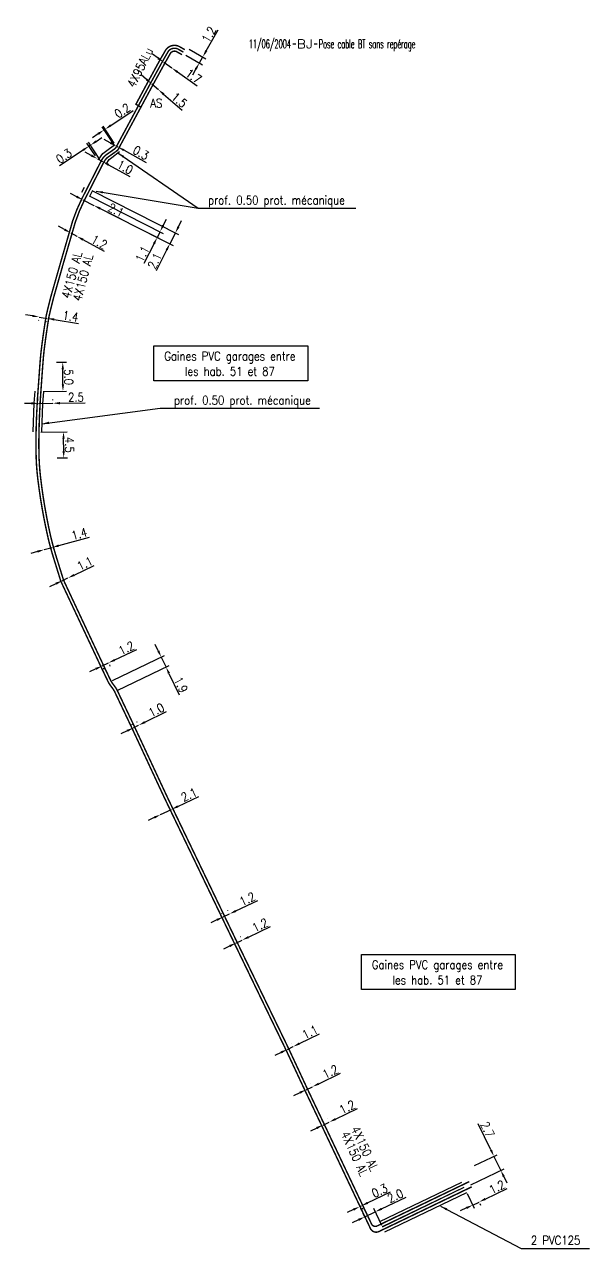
# Model space of a CAD drawing. Header units: millimetres. Extents: x 133000 to 134024, y 130998 to 131967.
# Drawn here: x 133863.6 to 133961.1, y 131033.3 to 131244.5 of the extents above; entities that cross this region are included whole.
import ezdxf
from ezdxf.enums import TextEntityAlignment as Align

# ---------------------------------------------------------------- set-up
doc = ezdxf.new("R2010")
doc.units = ezdxf.units.MM
doc.header["$PDMODE"] = 34
doc.layers.get('0').update_dxf_attribs({"linetype": 'CONTINUOUS'})
doc.layers.get('DEFPOINTS').update_dxf_attribs({"linetype": 'CONTINUOUS'})
for name, color, linetype in [('B_110', 1, 'CONTINUOUS'), ('B_400', 7, 'CONTINUOUS'), ('B_420', 7, 'CONTINUOUS'), ('B_910', 7, 'CONTINUOUS')]:
    doc.layers.add(name, color=color, linetype=linetype)
doc.styles.get("Standard").update_dxf_attribs({"font": 'romans.shx', "width": 0.85})
doc.dimstyles.get("Standard").update_dxf_attribs({"dimtxt": 1.5, "dimasz": 1.2, "dimexe": 0.625, "dimexo": 0.625, "dimgap": 0.25, "dimtad": 1, "dimdec": 1, "dimzin": 0, "dimdsep": 46, "dimtxsty": 'Standard', "dimcen": -0.5, "dimadec": 0, "dimazin": 0, "dimtfac": 1, "dimtdec": 1, "dimtmove": 0, "dimatfit": 3, "dimfxl": 0, "dimtolj": 1, "dimtzin": 0, "dimarcsym": 0})

# ---------------------------------------------------------------- blocks, each defined once
blk = doc.blocks.new('*D53')
at = {"layer": 'B_110', "color": 0, "linetype": 'Continuous', "lineweight": -2, "transparency": 16777216}
for p, q in [((133886.72, 131136.41), (133886.2, 131137.5)), ((133878.81, 131131.3), (133887.8, 131135.6)), ((133879.62, 131129.59), (133888.62, 131133.88)), ((133887.24, 131135.33), (133888.06, 131133.61)), ((133888.57, 131132.53), (133890.35, 131128.81))]:
    blk.add_line(p, q, dxfattribs=at)
at = {"layer": 'B_110', "color": 0, "linetype": 'Continuous', "transparency": 16777216}
for points in [[(133886.9, 131136.5), (133886.54, 131136.33), (133887.24, 131135.33)], [(133888.75, 131132.62), (133888.39, 131132.45), (133888.06, 131133.61)]]:
    blk.add_solid(points, dxfattribs=at)
at = {"layer": 'DEFPOINTS', "color": 0, "linetype": 'Continuous', "transparency": 16777216}
for p in [(133888.06, 131133.61), (133878.24, 131131.03), (133879.06, 131129.32)]:
    blk.add_point(p, dxfattribs=at)
at = {"layer": 'B_110', "color": 0, "linetype": 'Continuous', "transparency": 16777216, "insert": (133890.62, 131130.56), "char_height": 1.5, "attachment_point": 5, "rotation": 295.524}
blk.add_mtext('\\A1;1.9', dxfattribs=at)
blk = doc.blocks.new('*D52')
at = {"layer": 'B_400', "color": 0, "linetype": 'Continuous', "lineweight": -2, "transparency": 16777216}
for p, q in [((133925.24, 131040.11), (133929.48, 131042.14)), ((133922.44, 131038.55), (133922.09, 131039.3)), ((133922.36, 131038.73), (133924.16, 131039.6)), ((133925.3, 131037.21), (133923.89, 131040.16)), ((133921.27, 131038.21), (133920.19, 131037.7))]:
    blk.add_line(p, q, dxfattribs=at)
at = {"layer": 'B_400', "color": 0, "linetype": 'Continuous', "transparency": 16777216}
for points in [[(133925.16, 131040.29), (133925.33, 131039.93), (133924.16, 131039.6)], [(133921.19, 131038.39), (133921.36, 131038.03), (133922.36, 131038.73)]]:
    blk.add_solid(points, dxfattribs=at)
at = {"layer": 'DEFPOINTS', "color": 0, "linetype": 'Continuous', "transparency": 16777216}
for p in [(133924.16, 131039.6), (133922.71, 131037.98), (133925.57, 131036.65)]:
    blk.add_point(p, dxfattribs=at)
at = {"layer": 'B_400', "color": 0, "linetype": 'Continuous', "transparency": 16777216, "insert": (133927.62, 131042.36), "char_height": 1.5, "attachment_point": 5, "rotation": 25.5765}
blk.add_mtext('\\A1;2.0', dxfattribs=at)
blk = doc.blocks.new('*D51')
at = {"layer": 'B_400', "color": 0, "linetype": 'Continuous', "lineweight": -2, "transparency": 16777216}
for p, q in [((133943.15, 131041.81), (133946.93, 131043.62)), ((133940.04, 131042.74), (133941.25, 131040.21)), ((133940.98, 131040.77), (133942.07, 131041.29)), ((133942.18, 131041.06), (133942.34, 131040.73)), ((133939.9, 131040.26), (133938.82, 131039.74))]:
    blk.add_line(p, q, dxfattribs=at)
at = {"layer": 'B_400', "color": 0, "linetype": 'Continuous', "transparency": 16777216}
for points in [[(133943.06, 131041.99), (133943.23, 131041.63), (133942.07, 131041.29)], [(133939.81, 131040.44), (133939.99, 131040.07), (133940.98, 131040.77)]]:
    blk.add_solid(points, dxfattribs=at)
at = {"layer": 'DEFPOINTS', "color": 0, "linetype": 'Continuous', "transparency": 16777216}
for p in [(133939.77, 131043.3), (133941.91, 131041.62), (133942.07, 131041.29)]:
    blk.add_point(p, dxfattribs=at)
at = {"layer": 'B_400', "color": 0, "linetype": 'Continuous', "transparency": 16777216, "insert": (133945.15, 131043.87), "char_height": 1.5, "attachment_point": 5, "rotation": 25.5765}
blk.add_mtext('\\A1;1.2', dxfattribs=at)
blk = doc.blocks.new('*D50')
at = {"layer": 'B_400', "color": 0, "linetype": 'Continuous', "lineweight": -2, "transparency": 16777216}
for p, q in [((133944.12, 131050.27), (133941.94, 131054.8)), ((133941.28, 131047.57), (133945.21, 131049.46)), ((133945.82, 131046.76), (133944.64, 131049.19)), ((133940.64, 131044.27), (133946.38, 131047.03)), ((133946.34, 131045.68), (133946.86, 131044.6))]:
    blk.add_line(p, q, dxfattribs=at)
at = {"layer": 'B_400', "color": 0, "linetype": 'Continuous', "transparency": 16777216}
for points in [[(133944.3, 131050.36), (133943.94, 131050.19), (133944.64, 131049.19)], [(133946.52, 131045.77), (133946.16, 131045.59), (133945.82, 131046.76)]]:
    blk.add_solid(points, dxfattribs=at)
at = {"layer": 'DEFPOINTS', "color": 0, "linetype": 'Continuous', "transparency": 16777216}
for p in [(133940.71, 131047.3), (133944.64, 131049.19), (133940.08, 131044)]:
    blk.add_point(p, dxfattribs=at)
at = {"layer": 'B_400', "color": 0, "linetype": 'Continuous', "transparency": 16777216, "insert": (133943.53, 131053.8), "char_height": 1.5, "attachment_point": 5, "rotation": 295.7158}
blk.add_mtext('\\A1;2.7', dxfattribs=at)
blk = doc.blocks.new('*D49')
at = {"layer": 'B_110', "color": 0, "linetype": 'Continuous', "lineweight": -2, "transparency": 16777216}
for p, q in [((133944.12, 131050.27), (133941.94, 131054.8)), ((133941.28, 131047.57), (133945.21, 131049.46)), ((133945.82, 131046.76), (133944.64, 131049.19)), ((133940.64, 131044.27), (133946.38, 131047.03)), ((133946.34, 131045.68), (133946.86, 131044.6))]:
    blk.add_line(p, q, dxfattribs=at)
at = {"layer": 'B_110', "color": 0, "linetype": 'Continuous', "transparency": 16777216}
for points in [[(133944.3, 131050.36), (133943.94, 131050.19), (133944.64, 131049.19)], [(133946.52, 131045.77), (133946.16, 131045.59), (133945.82, 131046.76)]]:
    blk.add_solid(points, dxfattribs=at)
at = {"layer": 'DEFPOINTS', "color": 0, "linetype": 'Continuous', "transparency": 16777216}
for p in [(133940.71, 131047.3), (133944.64, 131049.19), (133940.08, 131044)]:
    blk.add_point(p, dxfattribs=at)
at = {"layer": 'B_110', "color": 0, "linetype": 'Continuous', "transparency": 16777216, "insert": (133943.53, 131053.8), "char_height": 1.5, "attachment_point": 5, "rotation": 295.7158}
blk.add_mtext('\\A1;2.7', dxfattribs=at)
blk = doc.blocks.new('*D48')
at = {"layer": 'B_400', "color": 0, "linetype": 'Continuous', "lineweight": -2, "transparency": 16777216}
for p, q in [((133925.24, 131040.11), (133929.48, 131042.14)), ((133922.44, 131038.55), (133922.09, 131039.3)), ((133922.36, 131038.73), (133924.16, 131039.6)), ((133925.3, 131037.21), (133923.89, 131040.16)), ((133921.27, 131038.21), (133920.19, 131037.7))]:
    blk.add_line(p, q, dxfattribs=at)
at = {"layer": 'B_400', "color": 0, "linetype": 'Continuous', "transparency": 16777216}
for points in [[(133925.16, 131040.29), (133925.33, 131039.93), (133924.16, 131039.6)], [(133921.19, 131038.39), (133921.36, 131038.03), (133922.36, 131038.73)]]:
    blk.add_solid(points, dxfattribs=at)
at = {"layer": 'DEFPOINTS', "color": 0, "linetype": 'Continuous', "transparency": 16777216}
for p in [(133924.16, 131039.6), (133922.71, 131037.98), (133925.57, 131036.65)]:
    blk.add_point(p, dxfattribs=at)
at = {"layer": 'B_400', "color": 0, "linetype": 'Continuous', "transparency": 16777216, "insert": (133927.62, 131042.36), "char_height": 1.5, "attachment_point": 5, "rotation": 25.5765}
blk.add_mtext('\\A1;2.0', dxfattribs=at)
blk = doc.blocks.new('*D47')
at = {"layer": 'B_110', "color": 0, "linetype": 'Continuous', "lineweight": -2, "transparency": 16777216}
for p, q in [((133895, 131239.97), (133897.07, 131243.61)), ((133892.07, 131240.26), (133894.94, 131238.62)), ((133891.47, 131239.22), (133894.35, 131237.58)), ((133893.81, 131237.89), (133894.4, 131238.93)), ((133893.21, 131236.85), (133892.62, 131235.81))]:
    blk.add_line(p, q, dxfattribs=at)
at = {"layer": 'B_110', "color": 0, "linetype": 'Continuous', "transparency": 16777216}
for points in [[(133894.82, 131240.07), (133895.17, 131239.87), (133894.4, 131238.93)], [(133893.04, 131236.95), (133893.38, 131236.75), (133893.81, 131237.89)]]:
    blk.add_solid(points, dxfattribs=at)
at = {"layer": 'DEFPOINTS', "color": 0, "linetype": 'Continuous', "transparency": 16777216}
for p in [(133890.93, 131239.53), (133891.53, 131240.57), (133894.4, 131238.93)]:
    blk.add_point(p, dxfattribs=at)
at = {"layer": 'B_110', "color": 0, "linetype": 'Continuous', "transparency": 16777216, "insert": (133895.47, 131242.81), "char_height": 1.5, "attachment_point": 5, "rotation": 60.26}
blk.add_mtext('\\A1;1.2', dxfattribs=at)
blk = doc.blocks.new('*D46')
at = {"layer": 'B_420', "color": 0, "linetype": 'Continuous', "lineweight": -2, "transparency": 16777216}
for p, q in [((133866.45, 131174.18), (133871, 131174.22)), ((133870.4, 131170.92), (133870.38, 131173.02)), ((133869.25, 131169.71), (133871.04, 131169.72))]:
    blk.add_line(p, q, dxfattribs=at)
at = {"layer": 'B_420', "color": 0, "linetype": 'Continuous', "transparency": 16777216}
for points in [[(133870.58, 131173.02), (133870.18, 131173.01), (133870.37, 131174.22)], [(133870.6, 131170.92), (133870.2, 131170.91), (133870.41, 131169.72)]]:
    blk.add_solid(points, dxfattribs=at)
at = {"layer": 'DEFPOINTS', "color": 0, "linetype": 'Continuous', "transparency": 16777216}
for p in [(133865.83, 131174.18), (133870.37, 131174.22), (133868.62, 131169.7)]:
    blk.add_point(p, dxfattribs=at)
at = {"layer": 'B_420', "color": 0, "linetype": 'Continuous', "transparency": 16777216, "insert": (133871.39, 131171.98), "char_height": 1.5, "attachment_point": 5, "rotation": 270.5018}
blk.add_mtext('\\A1;4.5', dxfattribs=at)
blk = doc.blocks.new('*D45')
at = {"layer": 'B_420', "color": 0, "linetype": 'Continuous', "lineweight": -2, "transparency": 16777216}
for p, q in [((133869.18, 131186.22), (133870.86, 131186.24)), ((133870.27, 131182.43), (133870.25, 131185.03)), ((133866.89, 131181.2), (133870.9, 131181.24))]:
    blk.add_line(p, q, dxfattribs=at)
at = {"layer": 'B_420', "color": 0, "linetype": 'Continuous', "transparency": 16777216}
for points in [[(133870.45, 131185.03), (133870.05, 131185.03), (133870.24, 131186.23)], [(133870.47, 131182.43), (133870.07, 131182.43), (133870.28, 131181.23)]]:
    blk.add_solid(points, dxfattribs=at)
at = {"layer": 'DEFPOINTS', "color": 0, "linetype": 'Continuous', "transparency": 16777216}
for p in [(133868.56, 131186.22), (133870.24, 131186.23), (133866.26, 131181.19)]:
    blk.add_point(p, dxfattribs=at)
at = {"layer": 'B_420', "color": 0, "linetype": 'Continuous', "transparency": 16777216, "insert": (133871.26, 131183.67), "char_height": 1.5, "attachment_point": 5, "rotation": 270.5018}
blk.add_mtext('\\A1;5.0', dxfattribs=at)
blk = doc.blocks.new('*D44')
at = {"layer": 'B_420', "color": 0, "linetype": 'Continuous', "lineweight": -2, "transparency": 16777216}
for p, q in [((133874.79, 131214.97), (133887.59, 131208.48)), ((133876.15, 131213.03), (133887.09, 131207.49)), ((133887.58, 131209.84), (133888.12, 131210.91)), ((133887.03, 131208.77), (133886.53, 131207.77)), ((133885.99, 131206.7), (133884.26, 131203.29))]:
    blk.add_line(p, q, dxfattribs=at)
at = {"layer": 'B_420', "color": 0, "linetype": 'Continuous', "transparency": 16777216}
for points in [[(133887.4, 131209.93), (133887.75, 131209.75), (133887.03, 131208.77)], [(133885.81, 131206.79), (133886.17, 131206.61), (133886.53, 131207.77)]]:
    blk.add_solid(points, dxfattribs=at)
at = {"layer": 'DEFPOINTS', "color": 0, "linetype": 'Continuous', "transparency": 16777216}
for p in [(133874.23, 131215.25), (133875.6, 131213.31), (133887.03, 131208.77)]:
    blk.add_point(p, dxfattribs=at)
at = {"layer": 'B_420', "color": 0, "linetype": 'Continuous', "transparency": 16777216, "insert": (133883.96, 131204.91), "char_height": 1.5, "attachment_point": 5, "rotation": 63.1506}
blk.add_mtext('\\A1;1.1', dxfattribs=at)
blk = doc.blocks.new('*D43')
at = {"layer": 'B_420', "color": 0, "linetype": 'Continuous', "lineweight": -2, "transparency": 16777216}
for p, q in [((133875.24, 131215.86), (133890.22, 131208.27)), ((133890.21, 131209.62), (133890.75, 131210.69)), ((133884.51, 131208.8), (133889.27, 131206.39)), ((133889.67, 131208.55), (133888.71, 131206.67)), ((133888.17, 131205.6), (133886.36, 131202.02))]:
    blk.add_line(p, q, dxfattribs=at)
at = {"layer": 'B_420', "color": 0, "linetype": 'Continuous', "transparency": 16777216}
for points in [[(133890.03, 131209.71), (133890.39, 131209.53), (133889.67, 131208.55)], [(133887.99, 131205.69), (133888.35, 131205.51), (133888.71, 131206.67)]]:
    blk.add_solid(points, dxfattribs=at)
at = {"layer": 'DEFPOINTS', "color": 0, "linetype": 'Continuous', "transparency": 16777216}
for p in [(133874.68, 131216.14), (133883.95, 131209.08), (133889.67, 131208.55)]:
    blk.add_point(p, dxfattribs=at)
at = {"layer": 'B_420', "color": 0, "linetype": 'Continuous', "transparency": 16777216, "insert": (133886.1, 131203.73), "char_height": 1.5, "attachment_point": 5, "rotation": 63.1506}
blk.add_mtext('\\A1;2.1', dxfattribs=at)
blk = doc.blocks.new('*D42')
at = {"layer": 'B_420', "color": 0, "linetype": 'Continuous', "lineweight": -2, "transparency": 16777216}
for p, q in [((133876, 131224.36), (133877, 131225.03)), ((133873.76, 131222.85), (133869.69, 131220.12)), ((133875.87, 131221.87), (133874.41, 131224.04)), ((133876.66, 131221.22), (133874.66, 131224.21)), ((133875.01, 131223.69), (133874.76, 131223.52))]:
    blk.add_line(p, q, dxfattribs=at)
at = {"layer": 'B_420', "color": 0, "linetype": 'Continuous', "transparency": 16777216}
for points in [[(133873.65, 131223.02), (133873.87, 131222.69), (133874.76, 131223.52)], [(133875.89, 131224.52), (133876.11, 131224.19), (133875.01, 131223.69)]]:
    blk.add_solid(points, dxfattribs=at)
at = {"layer": 'DEFPOINTS', "color": 0, "linetype": 'Continuous', "transparency": 16777216}
for p in [(133874.76, 131223.52), (133876.22, 131221.35), (133877.01, 131220.7)]:
    blk.add_point(p, dxfattribs=at)
at = {"layer": 'B_420', "color": 0, "linetype": 'Continuous', "transparency": 16777216, "insert": (133870.45, 131221.83), "char_height": 1.5, "attachment_point": 5, "rotation": 33.9011}
blk.add_mtext('\\A1;0.3', dxfattribs=at)
blk = doc.blocks.new('*D41')
at = {"layer": 'B_420', "color": 0, "linetype": 'Continuous', "lineweight": -2, "transparency": 16777216}
for p, q in [((133878.54, 131227.11), (133882.4, 131229.71)), ((133879.22, 131223.59), (133877.03, 131226.85)), ((133879.14, 131224.06), (133877.2, 131226.96)), ((133876.38, 131225.66), (133875.39, 131224.99)), ((133877.38, 131226.33), (133877.54, 131226.44))]:
    blk.add_line(p, q, dxfattribs=at)
at = {"layer": 'B_420', "color": 0, "linetype": 'Continuous', "transparency": 16777216}
for points in [[(133878.43, 131227.28), (133878.65, 131226.95), (133877.54, 131226.44)], [(133876.27, 131225.83), (133876.49, 131225.49), (133877.38, 131226.33)]]:
    blk.add_solid(points, dxfattribs=at)
at = {"layer": 'DEFPOINTS', "color": 0, "linetype": 'Continuous', "transparency": 16777216}
for p in [(133877.54, 131226.44), (133879.49, 131223.54), (133879.57, 131223.07)]:
    blk.add_point(p, dxfattribs=at)
at = {"layer": 'B_420', "color": 0, "linetype": 'Continuous', "transparency": 16777216, "insert": (133880.53, 131229.65), "char_height": 1.5, "attachment_point": 5, "rotation": 33.9011}
blk.add_mtext('\\A1;0.2', dxfattribs=at)
blk = doc.blocks.new('GIS_MODF')
at = {"color": 0, "linetype": 'Continuous', "flags": 128}
for points in [[(-2.18, -0.01), (-1.68, -0.01)], [(1.52, -0.01), (2.02, -0.01)]]:
    blk.add_lwpolyline(points, dxfattribs=at)
at = {"color": 0, "linetype": 'Continuous', "width": 0.5}
blk.add_attdef('DATE', text='', height=1.5, dxfattribs=at).set_placement((-2.5, -0.8), align=Align.RIGHT)
at = {"color": 0, "linetype": 'Continuous', "width": 1.771291}
blk.add_attdef('USER', text='', height=1.5, dxfattribs=at).set_placement((-1.51, -0.8), (1.28, -0.8), align=Align.FIT)
at = {"color": 0, "linetype": 'Continuous', "width": 0.5}
blk.add_attdef('DESC', (2.29, -0.8), '', height=1.5, dxfattribs=at)
blk = doc.blocks.new('*D105')
at = {"layer": 'B_110', "color": 0, "linetype": 'Continuous', "lineweight": -2, "transparency": 16777216}
for p, q in [((133870.56, 131209.14), (133869.51, 131209.72)), ((133871.61, 131208.56), (133872.66, 131207.98)), ((133872.96, 131208.53), (133872.96, 131208.53)), ((133873.71, 131207.4), (133877.38, 131205.38))]:
    blk.add_line(p, q, dxfattribs=at)
at = {"layer": 'B_110', "color": 0, "linetype": 'Continuous', "transparency": 16777216}
for points in [[(133870.65, 131209.31), (133870.46, 131208.96), (133871.61, 131208.56)], [(133873.81, 131207.58), (133873.61, 131207.23), (133872.66, 131207.98)]]:
    blk.add_solid(points, dxfattribs=at)
at = {"layer": 'DEFPOINTS', "color": 0, "linetype": 'Continuous', "transparency": 16777216}
for p in [(133871.61, 131208.56), (133871.61, 131208.56), (133872.66, 131207.98)]:
    blk.add_point(p, dxfattribs=at)
at = {"layer": 'B_110', "color": 0, "linetype": 'Continuous', "transparency": 16777216, "insert": (133876.55, 131206.98), "char_height": 1.5, "attachment_point": 5, "rotation": 331.1502}
blk.add_mtext('\\A1;1.2', dxfattribs=at)
blk = doc.blocks.new('*D106')
at = {"layer": 'B_110', "color": 0, "linetype": 'Continuous', "lineweight": -2, "transparency": 16777216}
for p, q in [((133872.65, 131214.8), (133871.58, 131215.34)), ((133873.72, 131214.26), (133875.6, 131213.31)), ((133876.67, 131212.77), (133880.24, 131210.96))]:
    blk.add_line(p, q, dxfattribs=at)
at = {"layer": 'B_110', "color": 0, "linetype": 'Continuous', "transparency": 16777216}
for points in [[(133872.74, 131214.98), (133872.56, 131214.62), (133873.72, 131214.26)], [(133876.76, 131212.95), (133876.58, 131212.59), (133875.6, 131213.31)]]:
    blk.add_solid(points, dxfattribs=at)
at = {"layer": 'DEFPOINTS', "color": 0, "linetype": 'Continuous', "transparency": 16777216}
for p in [(133873.72, 131214.26), (133873.72, 131214.26), (133875.6, 131213.31)]:
    blk.add_point(p, dxfattribs=at)
at = {"layer": 'B_110', "color": 0, "linetype": 'Continuous', "transparency": 16777216, "insert": (133879.44, 131212.49), "char_height": 1.5, "attachment_point": 5, "rotation": 333.1608}
blk.add_mtext('\\A1;2.1', dxfattribs=at)
blk = doc.blocks.new('*D107')
at = {"layer": 'B_110', "color": 0, "linetype": 'Continuous', "lineweight": -2, "transparency": 16777216}
for p, q in [((133878.44, 131224.12), (133877.38, 131224.7)), ((133879.19, 131223), (133879.19, 131223)), ((133879.45, 131222.85), (133879.45, 131222.85)), ((133879.49, 131223.54), (133879.75, 131223.4)), ((133880.81, 131222.83), (133884.64, 131220.73))]:
    blk.add_line(p, q, dxfattribs=at)
at = {"layer": 'B_110', "color": 0, "linetype": 'Continuous', "transparency": 16777216}
for points in [[(133878.53, 131224.3), (133878.34, 131223.94), (133879.49, 131223.54)], [(133880.9, 131223), (133880.71, 131222.65), (133879.75, 131223.4)]]:
    blk.add_solid(points, dxfattribs=at)
at = {"layer": 'DEFPOINTS', "color": 0, "linetype": 'Continuous', "transparency": 16777216}
for p in [(133879.49, 131223.54), (133879.75, 131223.4), (133879.75, 131223.4)]:
    blk.add_point(p, dxfattribs=at)
at = {"layer": 'B_110', "color": 0, "linetype": 'Continuous', "transparency": 16777216, "insert": (133883.73, 131222.37), "char_height": 1.5, "attachment_point": 5, "rotation": 331.3647}
blk.add_mtext('\\A1;0.3', dxfattribs=at)
blk = doc.blocks.new('*D108')
at = {"layer": 'B_110', "color": 0, "linetype": 'Continuous', "lineweight": -2, "transparency": 16777216}
for p, q in [((133875.16, 131221.92), (133874.11, 131222.49)), ((133876.22, 131221.35), (133877.1, 131220.87)), ((133878.15, 131220.29), (133881.83, 131218.29))]:
    blk.add_line(p, q, dxfattribs=at)
at = {"layer": 'B_110', "color": 0, "linetype": 'Continuous', "transparency": 16777216}
for points in [[(133875.26, 131222.1), (133875.07, 131221.74), (133876.22, 131221.35)], [(133878.25, 131220.47), (133878.06, 131220.12), (133877.1, 131220.87)]]:
    blk.add_solid(points, dxfattribs=at)
at = {"layer": 'DEFPOINTS', "color": 0, "linetype": 'Continuous', "transparency": 16777216}
for p in [(133876.22, 131221.35), (133877.1, 131220.87), (133877.1, 131220.87)]:
    blk.add_point(p, dxfattribs=at)
at = {"layer": 'B_110', "color": 0, "linetype": 'Continuous', "transparency": 16777216, "insert": (133881, 131219.89), "char_height": 1.5, "attachment_point": 5, "rotation": 331.4544}
blk.add_mtext('\\A1;1.0', dxfattribs=at)
blk = doc.blocks.new('*D109')
at = {"layer": 'B_110', "color": 0, "linetype": 'Continuous', "lineweight": -2, "transparency": 16777216}
for p, q in [((133884.69, 131235.05), (133883.78, 131235.83)), ((133885.6, 131234.27), (133886.74, 131233.29)), ((133887.65, 131232.5), (133890.82, 131229.77))]:
    blk.add_line(p, q, dxfattribs=at)
at = {"layer": 'B_110', "color": 0, "linetype": 'Continuous', "transparency": 16777216}
for points in [[(133884.82, 131235.2), (133884.56, 131234.9), (133885.6, 131234.27)], [(133887.78, 131232.66), (133887.52, 131232.35), (133886.74, 131233.29)]]:
    blk.add_solid(points, dxfattribs=at)
at = {"layer": 'DEFPOINTS', "color": 0, "linetype": 'Continuous', "transparency": 16777216}
for p in [(133885.6, 131234.27), (133886.74, 131233.29), (133886.74, 131233.29)]:
    blk.add_point(p, dxfattribs=at)
at = {"layer": 'B_110', "color": 0, "linetype": 'Continuous', "transparency": 16777216, "insert": (133890.34, 131231.5), "char_height": 1.5, "attachment_point": 5, "rotation": 319.2694}
blk.add_mtext('\\A1;1.5', dxfattribs=at)
blk = doc.blocks.new('*D110')
at = {"layer": 'B_110', "color": 0, "linetype": 'Continuous', "lineweight": -2, "transparency": 16777216}
for p, q in [((133886.68, 131238.71), (133885.7, 131239.4)), ((133887.66, 131238.02), (133889.05, 131237.04)), ((133890.03, 131236.34), (133893.45, 131233.93))]:
    blk.add_line(p, q, dxfattribs=at)
at = {"layer": 'B_110', "color": 0, "linetype": 'Continuous', "transparency": 16777216}
for points in [[(133886.79, 131238.87), (133886.56, 131238.55), (133887.66, 131238.02)], [(133890.14, 131236.51), (133889.91, 131236.18), (133889.05, 131237.04)]]:
    blk.add_solid(points, dxfattribs=at)
at = {"layer": 'DEFPOINTS', "color": 0, "linetype": 'Continuous', "transparency": 16777216}
for p in [(133887.66, 131238.02), (133889.05, 131237.04), (133889.05, 131237.04)]:
    blk.add_point(p, dxfattribs=at)
at = {"layer": 'B_110', "color": 0, "linetype": 'Continuous', "transparency": 16777216, "insert": (133892.8, 131235.61), "char_height": 1.5, "attachment_point": 5, "rotation": 324.7438}
blk.add_mtext('\\A1;1.7', dxfattribs=at)
blk = doc.blocks.new('*D111')
at = {"layer": 'B_110', "color": 0, "linetype": 'Continuous', "lineweight": -2, "transparency": 16777216}
for p, q in [((133865, 131194.23), (133863.81, 131194.43)), ((133866.09, 131193.48), (133866.08, 131193.42)), ((133866.18, 131194.04), (133867.56, 131193.81)), ((133867.47, 131193.25), (133867.46, 131193.2)), ((133868.75, 131193.62), (133872.94, 131192.93))]:
    blk.add_line(p, q, dxfattribs=at)
at = {"layer": 'B_110', "color": 0, "linetype": 'Continuous', "transparency": 16777216}
for points in [[(133865.03, 131194.43), (133864.96, 131194.04), (133866.18, 131194.04)], [(133868.78, 131193.82), (133868.71, 131193.42), (133867.56, 131193.81)]]:
    blk.add_solid(points, dxfattribs=at)
at = {"layer": 'DEFPOINTS', "color": 0, "linetype": 'Continuous', "transparency": 16777216}
for p in [(133866.19, 131194.1), (133867.56, 131193.81), (133867.57, 131193.87)]:
    blk.add_point(p, dxfattribs=at)
at = {"layer": 'B_110', "color": 0, "linetype": 'Continuous', "transparency": 16777216, "insert": (133871.6, 131194.16), "char_height": 1.5, "attachment_point": 5, "rotation": 350.6665}
blk.add_mtext('\\A1;1.4', dxfattribs=at)
blk = doc.blocks.new('*D112')
at = {"layer": 'B_110', "color": 0, "linetype": 'Continuous', "lineweight": -2, "transparency": 16777216}
for p, q in [((133864.84, 131179.13), (133863.64, 131179.12)), ((133866.04, 131179.69), (133866.03, 131179.76)), ((133866.04, 131179.14), (133868.54, 131179.16)), ((133868.53, 131179.71), (133868.53, 131179.78)), ((133869.74, 131179.17), (133874.11, 131179.21))]:
    blk.add_line(p, q, dxfattribs=at)
at = {"layer": 'B_110', "color": 0, "linetype": 'Continuous', "transparency": 16777216}
for points in [[(133864.84, 131179.33), (133864.84, 131178.93), (133866.04, 131179.14)], [(133869.74, 131179.37), (133869.74, 131178.97), (133868.54, 131179.16)]]:
    blk.add_solid(points, dxfattribs=at)
at = {"layer": 'DEFPOINTS', "color": 0, "linetype": 'Continuous', "transparency": 16777216}
for p in [(133866.04, 131179.06), (133868.54, 131179.16), (133868.54, 131179.08)]:
    blk.add_point(p, dxfattribs=at)
at = {"layer": 'B_110', "color": 0, "linetype": 'Continuous', "transparency": 16777216, "insert": (133872.52, 131180.19), "char_height": 1.5, "attachment_point": 5, "rotation": 0.5018}
blk.add_mtext('\\A1;2.5', dxfattribs=at)
blk = doc.blocks.new('*D113')
at = {"layer": 'B_110', "color": 0, "linetype": 'Continuous', "lineweight": -2, "transparency": 16777216}
for p, q in [((133869.55, 131154.58), (133874.83, 131156.05)), ((133865.89, 131153.57), (133864.73, 131153.24)), ((133867.04, 131153.89), (133868.39, 131154.26))]:
    blk.add_line(p, q, dxfattribs=at)
at = {"layer": 'B_110', "color": 0, "linetype": 'Continuous', "transparency": 16777216}
for points in [[(133865.83, 131153.76), (133865.94, 131153.37), (133867.04, 131153.89)], [(133869.5, 131154.77), (133869.6, 131154.39), (133868.39, 131154.26)]]:
    blk.add_solid(points, dxfattribs=at)
at = {"layer": 'DEFPOINTS', "color": 0, "linetype": 'Continuous', "transparency": 16777216}
for p in [(133867.04, 131153.89), (133868.39, 131154.26), (133868.39, 131154.26)]:
    blk.add_point(p, dxfattribs=at)
at = {"layer": 'B_110', "color": 0, "linetype": 'Continuous', "transparency": 16777216, "insert": (133873.09, 131156.6), "char_height": 1.5, "attachment_point": 5, "rotation": 15.5202}
blk.add_mtext('\\A1;1.4', dxfattribs=at)
blk = doc.blocks.new('*D114')
at = {"layer": 'B_110', "color": 0, "linetype": 'Continuous', "lineweight": -2, "transparency": 16777216}
for p, q in [((133872.22, 131149.51), (133875.67, 131151.16)), ((133870.14, 131148.52), (133871.14, 131149)), ((133869.06, 131148.01), (133867.98, 131147.49)), ((133870.41, 131147.96), (133870.41, 131147.96)), ((133871.41, 131148.43), (133871.41, 131148.43))]:
    blk.add_line(p, q, dxfattribs=at)
at = {"layer": 'B_110', "color": 0, "linetype": 'Continuous', "transparency": 16777216}
for points in [[(133872.13, 131149.69), (133872.31, 131149.33), (133871.14, 131149)], [(133868.97, 131148.19), (133869.15, 131147.83), (133870.14, 131148.52)]]:
    blk.add_solid(points, dxfattribs=at)
at = {"layer": 'DEFPOINTS', "color": 0, "linetype": 'Continuous', "transparency": 16777216}
for p in [(133871.14, 131149), (133870.14, 131148.52), (133870.14, 131148.52)]:
    blk.add_point(p, dxfattribs=at)
at = {"layer": 'B_110', "color": 0, "linetype": 'Continuous', "transparency": 16777216, "insert": (133874.06, 131151.5), "char_height": 1.5, "attachment_point": 5, "rotation": 25.4743}
blk.add_mtext('\\A1;1.1', dxfattribs=at)
blk = doc.blocks.new('*D115')
at = {"layer": 'B_110', "color": 0, "linetype": 'Continuous', "lineweight": -2, "transparency": 16777216}
for p, q in [((133879.21, 131134.85), (133883, 131136.64)), ((133877.04, 131133.82), (133878.12, 131134.33)), ((133878.29, 131133.98), (133878.39, 131133.77)), ((133875.96, 131133.31), (133874.87, 131132.8)), ((133877.21, 131133.47), (133877.31, 131133.26))]:
    blk.add_line(p, q, dxfattribs=at)
at = {"layer": 'B_110', "color": 0, "linetype": 'Continuous', "transparency": 16777216}
for points in [[(133879.12, 131135.03), (133879.29, 131134.67), (133878.12, 131134.33)], [(133875.87, 131133.49), (133876.04, 131133.13), (133877.04, 131133.82)]]:
    blk.add_solid(points, dxfattribs=at)
at = {"layer": 'DEFPOINTS', "color": 0, "linetype": 'Continuous', "transparency": 16777216}
for p in [(133876.94, 131134.03), (133878.02, 131134.54), (133878.12, 131134.33)]:
    blk.add_point(p, dxfattribs=at)
at = {"layer": 'B_110', "color": 0, "linetype": 'Continuous', "transparency": 16777216, "insert": (133881.22, 131136.9), "char_height": 1.5, "attachment_point": 5, "rotation": 25.3093}
blk.add_mtext('\\A1;1.2', dxfattribs=at)
blk = doc.blocks.new('*D116')
at = {"layer": 'B_110', "color": 0, "linetype": 'Continuous', "lineweight": -2, "transparency": 16777216}
for p, q in [((133884.41, 131124.11), (133888.16, 131125.97)), ((133882.2, 131123.61), (133882.16, 131123.7)), ((133882.44, 131123.14), (133883.33, 131123.58)), ((133883.1, 131124.06), (133883.05, 131124.14)), ((133881.36, 131122.61), (133880.28, 131122.07))]:
    blk.add_line(p, q, dxfattribs=at)
at = {"layer": 'B_110', "color": 0, "linetype": 'Continuous', "transparency": 16777216}
for points in [[(133884.32, 131124.29), (133884.5, 131123.93), (133883.33, 131123.58)], [(133881.27, 131122.79), (133881.45, 131122.43), (133882.44, 131123.14)]]:
    blk.add_solid(points, dxfattribs=at)
at = {"layer": 'DEFPOINTS', "color": 0, "linetype": 'Continuous', "transparency": 16777216}
for p in [(133883.33, 131123.58), (133883.37, 131123.5), (133882.48, 131123.05)]:
    blk.add_point(p, dxfattribs=at)
at = {"layer": 'B_110', "color": 0, "linetype": 'Continuous', "transparency": 16777216, "insert": (133886.38, 131126.2), "char_height": 1.5, "attachment_point": 5, "rotation": 26.2833}
blk.add_mtext('\\A1;1.0', dxfattribs=at)
blk = doc.blocks.new('*D117')
at = {"layer": 'B_110', "color": 0, "linetype": 'Continuous', "lineweight": -2, "transparency": 16777216}
for p, q in [((133909.72, 131068.66), (133909.72, 131068.67)), ((133911.07, 131068.63), (133914.52, 131070.29)), ((133907.92, 131067.11), (133906.84, 131066.59)), ((133908.73, 131068.19), (133908.73, 131068.19)), ((133909, 131067.63), (133909.99, 131068.11))]:
    blk.add_line(p, q, dxfattribs=at)
at = {"layer": 'B_110', "color": 0, "linetype": 'Continuous', "transparency": 16777216}
for points in [[(133910.98, 131068.81), (133911.16, 131068.45), (133909.99, 131068.11)], [(133907.83, 131067.29), (133908.01, 131066.93), (133909, 131067.63)]]:
    blk.add_solid(points, dxfattribs=at)
at = {"layer": 'DEFPOINTS', "color": 0, "linetype": 'Continuous', "transparency": 16777216}
for p in [(133909, 131067.63), (133909, 131067.62), (133909.99, 131068.1)]:
    blk.add_point(p, dxfattribs=at)
at = {"layer": 'B_110', "color": 0, "linetype": 'Continuous', "transparency": 16777216, "insert": (133912.9, 131070.62), "char_height": 1.5, "attachment_point": 5, "rotation": 25.7445}
blk.add_mtext('\\A1;1.1', dxfattribs=at)
blk = doc.blocks.new('*D118')
at = {"layer": 'B_110', "color": 0, "linetype": 'Continuous', "lineweight": -2, "transparency": 16777216}
for p, q in [((133890.1, 131109.58), (133893.72, 131111.3)), ((133887.13, 131108.16), (133889.02, 131109.06)), ((133886.04, 131107.65), (133884.96, 131107.13))]:
    blk.add_line(p, q, dxfattribs=at)
at = {"layer": 'B_110', "color": 0, "linetype": 'Continuous', "transparency": 16777216}
for points in [[(133890.01, 131109.76), (133890.19, 131109.4), (133889.02, 131109.06)], [(133885.96, 131107.83), (133886.13, 131107.47), (133887.13, 131108.16)]]:
    blk.add_solid(points, dxfattribs=at)
at = {"layer": 'DEFPOINTS', "color": 0, "linetype": 'Continuous', "transparency": 16777216}
for p in [(133889.02, 131109.06), (133889.02, 131109.06), (133887.13, 131108.16)]:
    blk.add_point(p, dxfattribs=at)
at = {"layer": 'B_110', "color": 0, "linetype": 'Continuous', "transparency": 16777216, "insert": (133892.02, 131111.6), "char_height": 1.5, "attachment_point": 5, "rotation": 25.4576}
blk.add_mtext('\\A1;2.1', dxfattribs=at)
blk = doc.blocks.new('*D119')
at = {"layer": 'B_110', "color": 0, "linetype": 'Continuous', "lineweight": -2, "transparency": 16777216}
for p, q in [((133900.1, 131091.53), (133903.88, 131093.33)), ((133896.85, 131089.98), (133895.77, 131089.46)), ((133897.67, 131091.05), (133897.66, 131091.06)), ((133897.93, 131090.5), (133899.02, 131091.01)), ((133898.75, 131091.56), (133898.75, 131091.58))]:
    blk.add_line(p, q, dxfattribs=at)
at = {"layer": 'B_110', "color": 0, "linetype": 'Continuous', "transparency": 16777216}
for points in [[(133900.01, 131091.71), (133900.19, 131091.35), (133899.02, 131091.01)], [(133896.76, 131090.16), (133896.94, 131089.8), (133897.93, 131090.5)]]:
    blk.add_solid(points, dxfattribs=at)
at = {"layer": 'DEFPOINTS', "color": 0, "linetype": 'Continuous', "transparency": 16777216}
for p in [(133897.94, 131090.48), (133899.02, 131091.01), (133899.02, 131091)]:
    blk.add_point(p, dxfattribs=at)
at = {"layer": 'B_110', "color": 0, "linetype": 'Continuous', "transparency": 16777216, "insert": (133902.1, 131093.59), "char_height": 1.5, "attachment_point": 5, "rotation": 25.4868}
blk.add_mtext('\\A1;1.2', dxfattribs=at)
blk = doc.blocks.new('*D120')
at = {"layer": 'B_110', "color": 0, "linetype": 'Continuous', "lineweight": -2, "transparency": 16777216}
for p, q in [((133902.28, 131087.01), (133906.07, 131088.82)), ((133899.03, 131085.46), (133897.95, 131084.95)), ((133899.86, 131086.53), (133899.85, 131086.55)), ((133900.12, 131085.98), (133901.2, 131086.5)), ((133900.94, 131087.05), (133900.93, 131087.06))]:
    blk.add_line(p, q, dxfattribs=at)
at = {"layer": 'B_110', "color": 0, "linetype": 'Continuous', "transparency": 16777216}
for points in [[(133898.95, 131085.65), (133899.12, 131085.28), (133900.12, 131085.98)], [(133902.2, 131087.19), (133902.37, 131086.83), (133901.2, 131086.5)]]:
    blk.add_solid(points, dxfattribs=at)
at = {"layer": 'DEFPOINTS', "color": 0, "linetype": 'Continuous', "transparency": 16777216}
for p in [(133900.12, 131085.97), (133901.2, 131086.5), (133901.21, 131086.48)]:
    blk.add_point(p, dxfattribs=at)
at = {"layer": 'B_110', "color": 0, "linetype": 'Continuous', "transparency": 16777216, "insert": (133904.29, 131089.08), "char_height": 1.5, "attachment_point": 5, "rotation": 25.4868}
blk.add_mtext('\\A1;1.2', dxfattribs=at)
blk = doc.blocks.new('*D121')
at = {"layer": 'B_110', "color": 0, "linetype": 'Continuous', "lineweight": -2, "transparency": 16777216}
for p, q in [((133914.41, 131061.71), (133918.19, 131063.51)), ((133911.16, 131060.16), (133910.08, 131059.64)), ((133911.98, 131061.22), (133911.97, 131061.24)), ((133912.24, 131060.68), (133913.33, 131061.19)), ((133913.06, 131061.74), (133913.06, 131061.76))]:
    blk.add_line(p, q, dxfattribs=at)
at = {"layer": 'B_110', "color": 0, "linetype": 'Continuous', "transparency": 16777216}
for points in [[(133911.07, 131060.34), (133911.25, 131059.98), (133912.24, 131060.68)], [(133914.32, 131061.89), (133914.5, 131061.53), (133913.33, 131061.19)]]:
    blk.add_solid(points, dxfattribs=at)
at = {"layer": 'DEFPOINTS', "color": 0, "linetype": 'Continuous', "transparency": 16777216}
for p in [(133912.25, 131060.66), (133913.33, 131061.19), (133913.33, 131061.18)]:
    blk.add_point(p, dxfattribs=at)
at = {"layer": 'B_110', "color": 0, "linetype": 'Continuous', "transparency": 16777216, "insert": (133916.41, 131063.77), "char_height": 1.5, "attachment_point": 5, "rotation": 25.4868}
blk.add_mtext('\\A1;1.2', dxfattribs=at)
blk = doc.blocks.new('*D122')
at = {"layer": 'B_110', "color": 0, "linetype": 'Continuous', "lineweight": -2, "transparency": 16777216}
for p, q in [((133917.31, 131055.61), (133921.1, 131057.41)), ((133914.06, 131054.06), (133912.98, 131053.54)), ((133914.89, 131055.12), (133914.88, 131055.14)), ((133915.15, 131054.58), (133916.23, 131055.09)), ((133915.97, 131055.64), (133915.96, 131055.66))]:
    blk.add_line(p, q, dxfattribs=at)
at = {"layer": 'B_110', "color": 0, "linetype": 'Continuous', "transparency": 16777216}
for points in [[(133917.23, 131055.79), (133917.4, 131055.43), (133916.23, 131055.09)], [(133913.98, 131054.24), (133914.15, 131053.88), (133915.15, 131054.58)]]:
    blk.add_solid(points, dxfattribs=at)
at = {"layer": 'DEFPOINTS', "color": 0, "linetype": 'Continuous', "transparency": 16777216}
for p in [(133915.16, 131054.56), (133916.23, 131055.09), (133916.24, 131055.08)]:
    blk.add_point(p, dxfattribs=at)
at = {"layer": 'B_110', "color": 0, "linetype": 'Continuous', "transparency": 16777216, "insert": (133919.32, 131057.67), "char_height": 1.5, "attachment_point": 5, "rotation": 25.4868}
blk.add_mtext('\\A1;1.2', dxfattribs=at)
blk = doc.blocks.new('*D123')
at = {"layer": 'B_110', "color": 0, "linetype": 'Continuous', "lineweight": -2, "transparency": 16777216}
for p, q in [((133922.84, 131041.14), (133926.78, 131043.02)), ((133920.4, 131039.98), (133919.32, 131039.46)), ((133921.48, 131040.49), (133921.76, 131040.62)), ((133921.64, 131040.17), (133921.75, 131039.93)), ((133921.91, 131040.3), (133922.02, 131040.06))]:
    blk.add_line(p, q, dxfattribs=at)
at = {"layer": 'B_110', "color": 0, "linetype": 'Continuous', "transparency": 16777216}
for points in [[(133922.75, 131041.32), (133922.92, 131040.96), (133921.76, 131040.62)], [(133920.32, 131040.16), (133920.49, 131039.8), (133921.48, 131040.49)]]:
    blk.add_solid(points, dxfattribs=at)
at = {"layer": 'DEFPOINTS', "color": 0, "linetype": 'Continuous', "transparency": 16777216}
for p in [(133921.37, 131040.73), (133921.64, 131040.86), (133921.76, 131040.62)]:
    blk.add_point(p, dxfattribs=at)
at = {"layer": 'B_110', "color": 0, "linetype": 'Continuous', "transparency": 16777216, "insert": (133924.92, 131043.24), "char_height": 1.5, "attachment_point": 5, "rotation": 25.4976}
blk.add_mtext('\\A1;0.3', dxfattribs=at)

msp = doc.modelspace()

# ---------------------------------------------------------------- linework, layer by layer
at = {"layer": 'B_110', "const_width": 0.25, "flags": 128}
for points in [[(133940.81, 131043.91), (133929.23, 131038.33), (133928.87, 131038.16), (133924.88, 131036.24, -0.465159), (133923.29, 131036.8), (133914.92, 131054.47), (133912.02, 131060.57), (133908.77, 131067.52), (133899.89, 131085.87), (133897.71, 131090.39), (133888.79, 131108.96), (133887.75, 131111.12), (133882.21, 131123.03), (133879.19, 131129.38, 0.044931), (133878.75, 131130.07, -0.027112), (133878.13, 131130.96), (133877.49, 131132.3), (133876.82, 131133.71), (133875.79, 131135.9), (133869.91, 131148.43, -0.001153), (133869.02, 131151.3, -0.007646), (133868.23, 131153.91, -0.015903), (133867.54, 131156.68, -0.010238), (133866.67, 131161.1, -0.013757), (133865.92, 131166.25, -0.020937), (133865.66, 131169.6, -0.012609), (133865.63, 131173.66, -0.009842), (133865.82, 131178.88, -0.003556), (133865.89, 131180.08, -0.000449), (133866.17, 131184.04), (133866.27, 131185.43, -0.000091), (133866.33, 131186.24, -0.01469), (133866.63, 131189.12, -0.00997), (133867.4, 131194.35, -0.003177), (133868.02, 131196.89, -0.007135), (133868.32, 131198.02, -0.000408), (133869.59, 131202.47, -0.003382), (133869.74, 131202.99, -0.000213), (133869.75, 131203.04), (133871.37, 131208.62, -0.055401), (133873.53, 131214.44), (133876.87, 131220.98, -0.14006), (133878.07, 131222.27), (133879.21, 131223.07, 0.161078), (133879.52, 131223.5), (133885.38, 131234.38), (133887.44, 131238.14), (133888.41, 131239.83, -0.375114), (133890.1, 131240.3), (133891.06, 131239.75)], [(133940.38, 131044.81), (133928.8, 131039.23), (133928.44, 131039.06), (133924.46, 131037.14, -0.37509), (133923.53, 131037.47), (133915.37, 131054.68), (133912.47, 131060.78), (133909.23, 131067.74), (133900.34, 131086.09), (133898.16, 131090.61), (133889.24, 131109.17), (133888.21, 131111.33), (133882.66, 131123.24), (133879.64, 131129.6, 0.045383), (133879.15, 131130.37, -0.026434), (133878.57, 131131.2), (133877.94, 131132.51), (133877.27, 131133.93), (133876.24, 131136.11), (133870.38, 131148.62, -0.00114), (133869.5, 131151.45, -0.007652), (133868.71, 131154.05, -0.015903), (133868.02, 131156.79, -0.010238), (133867.16, 131161.19, -0.013757), (133866.42, 131166.3, -0.020937), (133866.16, 131169.61, -0.012609), (133866.13, 131173.65, -0.009842), (133866.32, 131178.86, -0.003556), (133866.39, 131180.04, -0.000449), (133866.67, 131184), (133866.77, 131185.4, -0.000091), (133866.83, 131186.2, -0.014696), (133867.12, 131189.06, -0.00994), (133867.89, 131194.25, -0.003156), (133868.51, 131196.77, -0.007135), (133868.8, 131197.88, -0.000408), (133870.07, 131202.33, -0.003382), (133870.22, 131202.84, -0.000223), (133870.23, 131202.9), (133871.85, 131208.49, -0.05547), (133873.98, 131214.21), (133877.32, 131220.75, -0.14173), (133878.35, 131221.85), (133879.5, 131222.66, 0.151678), (133879.98, 131223.3), (133885.82, 131234.15), (133887.88, 131237.9), (133888.83, 131239.57, -0.364913), (133889.87, 131239.85), (133890.81, 131239.32)]]:
    msp.add_lwpolyline(points, format="xyb", dxfattribs=at)
at = {"layer": 'B_110', "flags": 128}
msp.add_lwpolyline([(133883.7, 131230.27, 0.25, 0.25, 0), (133882.87, 131230.77, 0.25, 0.25, 0), (133884.94, 131234.62, 0.25, 0.25, 0), (133887, 131238.38, 0.25, 0.25, 0), (133887.98, 131240.09, 0.25, 0.25, -0.380805), (133890.33, 131240.74, 0.25, 0.25, 0), (133891.3, 131240.18, 0, 0, 0)], format="xyseb", dxfattribs=at)
at = {"layer": 'B_110', "linetype": 'Continuous'}
for points in [[(133885.95, 131189.05), (133912.51, 131189.05), (133912.51, 131183.05), (133885.95, 131183.05)], [(133921.76, 131083.99), (133948.33, 131083.99), (133948.33, 131077.99), (133921.76, 131077.99)]]:
    msp.add_lwpolyline(points, close=True, dxfattribs=at)
at = {"layer": 'B_400'}
for p, q in [((133924.95, 131037.94), (133939.09, 131044.74)), ((133925.39, 131037.04), (133939.52, 131043.84)), ((133925.39, 131037.03), (133939.52, 131043.84)), ((133925.83, 131036.14), (133939.95, 131042.94))]:
    msp.add_line(p, q, dxfattribs=at)
at = {"layer": 'B_420'}
for p, q in [((133877.15, 131222.27), (133877.82, 131222.79)), ((133877.82, 131222.79), (133879.15, 131223.78)), ((133878.73, 131221.6), (133880.04, 131222.58)), ((133876.48, 131221.29), (133877.15, 131222.27)), ((133877.71, 131220.44), (133878.26, 131221.23)), ((133878.26, 131221.23), (133878.73, 131221.6)), ((133873.56, 131215.59), (133874.01, 131216.48)), ((133874.9, 131214.91), (133875.35, 131215.8)), ((133865.29, 131179.17), (133865.47, 131181.25)), ((133866.79, 131179.09), (133866.97, 131181.11)), ((133865.14, 131174.2), (133865.29, 131179.17)), ((133866.64, 131174.15), (133866.79, 131179.09))]:
    msp.add_line(p, q, dxfattribs=at)

# ---------------------------------------------------------------- block references
at = {"layer": 'B_910'}
ref = msp.add_blockref('GIS_MODF', (133912.12, 131241.22), dxfattribs=at)
ref.add_attrib('DATE', '11/06/2004', dxfattribs={"layer": '0', "color": 0, "linetype": 'Continuous', "height": 1.5, "width": 0.5}).set_placement((133909.62, 131240.42), align=Align.RIGHT)
ref.add_attrib('USER', 'BJ', dxfattribs={"layer": '0', "color": 0, "linetype": 'Continuous', "height": 1.5, "width": 1.180861}).set_placement((133910.62, 131240.42), (133913.4, 131240.42), align=Align.FIT)
ref.add_attrib('DESC', 'Pose cable BT sans repérage', (133914.41, 131240.42), dxfattribs={"layer": '0', "color": 0, "linetype": 'Continuous', "height": 1.5, "width": 0.5})

# ---------------------------------------------------------------- texts
at = {"layer": 'B_110', "linetype": 'Continuous', "width": 0.85}
for rotation, p in [(75.1351, (133871.82, 131201.3)), (75.1351, (133873.73, 131200.83)), (294.7404, (133922.37, 131050.5)), (294.7404, (133920.6, 131049.64))]:
    msp.add_text('4X150 AL', height=1.5, rotation=rotation, dxfattribs=at).set_placement(p, align=Align.MIDDLE)
for s, p in [('Gaines PVC garages entre', (133899.08, 131187.08)), ('les hab. 51 et 87', (133899.08, 131184.66)), ('Gaines PVC garages entre', (133934.89, 131082.03)), ('les hab. 51 et 87', (133934.89, 131079.6))]:
    msp.add_text(s, height=1.5, dxfattribs=at).set_placement(p, align=Align.MIDDLE)
at = {"layer": 'B_110', "linetype": 'Continuous', "insert": (133881.29, 131234.16), "char_height": 1.5, "width": 19.698, "attachment_point": 1, "rotation": 63.6476}
msp.add_mtext('4X95ALu', dxfattribs=at)
at = {"layer": 'B_110', "linetype": 'Continuous', "insert": (133885.35, 131231.71), "char_height": 1.5, "width": 11.2088, "attachment_point": 1}
msp.add_mtext('AS', dxfattribs=at)
at = {"layer": 'B_400', "linetype": 'Continuous', "width": 0.85}
msp.add_text('2 PVC125', height=1.5, dxfattribs=at).set_placement((133955.28, 131034.68), align=Align.MIDDLE)
at = {"layer": 'B_420', "linetype": 'Continuous', "width": 0.85}
for p in [(133907.12, 131214.01), (133901.24, 131179.46)]:
    msp.add_text('prof. 0.50 prot. mécanique', height=1.5, dxfattribs=at).set_placement(p, align=Align.MIDDLE)

# ---------------------------------------------------------------- dimensions: what is measured, and where the dimension line sits
at = {"layer": 'B_110', "linetype": 'Continuous'}
for base, p1, p2, angle, picture, middle in [((133894.4, 131238.93), (133890.93, 131239.53), (133891.53, 131240.57), 60.26, '*D47', (133896.33, 131242.31)), ((133889.05, 131237.04), (133887.66, 131238.02), (133889.05, 131237.04), 324.7438, '*D110', (133892.23, 131234.79)), ((133886.74, 131233.29), (133885.6, 131234.27), (133886.74, 131233.29), 319.2694, '*D109', (133889.69, 131230.75)), ((133879.75, 131223.4), (133879.49, 131223.54), (133879.75, 131223.4), 331.3647, '*D107', (133883.25, 131221.49)), ((133877.1, 131220.87), (133876.22, 131221.35), (133877.1, 131220.87), 331.4544, '*D108', (133880.52, 131219.01)), ((133873.72, 131214.26), (133875.6, 131213.31), (133873.72, 131214.26), 333.1608, '*D106', (133878.99, 131211.59)), ((133871.61, 131208.56), (133872.66, 131207.98), (133871.61, 131208.56), 331.1502, '*D105', (133876.07, 131206.1)), ((133867.56, 131193.81), (133866.19, 131194.1), (133867.57, 131193.87), 350.6665, '*D111', (133871.44, 131193.18)), ((133868.54, 131179.16), (133866.04, 131179.06), (133868.54, 131179.08), 0.5018, '*D112', (133872.52, 131179.19)), ((133868.39, 131154.26), (133867.04, 131153.89), (133868.39, 131154.26), 15.5202, '*D113', (133873.36, 131155.64)), ((133870.14, 131148.52), (133871.14, 131149), (133870.14, 131148.52), 25.4743, '*D114', (133874.49, 131150.59)), ((133878.12, 131134.33), (133876.94, 131134.03), (133878.02, 131134.54), 25.3093, '*D115', (133881.64, 131136)), ((133888.06, 131133.61), (133878.24, 131131.03), (133879.06, 131129.32), 295.524, '*D53', (133889.72, 131130.13)), ((133883.33, 131123.58), (133882.48, 131123.05), (133883.37, 131123.5), 26.2833, '*D116', (133886.82, 131125.3)), ((133889.02, 131109.06), (133887.13, 131108.16), (133889.02, 131109.06), 25.4576, '*D118', (133892.45, 131110.7)), ((133899.02, 131091.01), (133897.94, 131090.48), (133899.02, 131091), 25.4868, '*D119', (133902.53, 131092.69)), ((133901.2, 131086.5), (133900.12, 131085.97), (133901.21, 131086.48), 25.4868, '*D120', (133904.72, 131088.17)), ((133909, 131067.63), (133909.99, 131068.1), (133909, 131067.62), 25.7445, '*D117', (133913.33, 131069.72)), ((133913.33, 131061.19), (133912.25, 131060.66), (133913.33, 131061.18), 25.4868, '*D121', (133916.84, 131062.87)), ((133916.23, 131055.09), (133915.16, 131054.56), (133916.24, 131055.08), 25.4868, '*D122', (133919.75, 131056.77)), ((133944.64, 131049.19), (133940.08, 131044), (133940.71, 131047.3), 115.7158, '*D49', (133942.63, 131053.37)), ((133921.76, 131040.62), (133921.37, 131040.73), (133921.64, 131040.86), 25.4976, '*D123', (133925.35, 131042.34))]:
    dim = msp.add_linear_dim(base=base, p1=p1, p2=p2, angle=angle, dimstyle='Standard', dxfattribs=at)
    dim.commit()
    dim.dimension.update_dxf_attribs({"geometry": picture, "text_midpoint": middle, "dimtype": 160})
at = {"layer": 'B_400', "linetype": 'Continuous'}
for base, p1, p2, angle, picture, middle in [((133944.64, 131049.19), (133940.08, 131044), (133940.71, 131047.3), 115.7158, '*D50', (133942.63, 131053.37)), ((133942.07, 131041.29), (133939.77, 131043.3), (133941.91, 131041.62), 25.5765, '*D51', (133945.58, 131042.97)), ((133924.16, 131039.6), (133922.71, 131037.98), (133925.57, 131036.65), 25.5765, '*D52', (133928.05, 131041.46)), ((133924.16, 131039.6), (133922.71, 131037.98), (133925.57, 131036.65), 25.5765, '*D48', (133928.05, 131041.46))]:
    dim = msp.add_linear_dim(base=base, p1=p1, p2=p2, angle=angle, dimstyle='Standard', dxfattribs=at)
    dim.commit()
    dim.dimension.update_dxf_attribs({"geometry": picture, "text_midpoint": middle, "dimtype": 160})
at = {"layer": 'B_420', "linetype": 'Continuous'}
for base, p1, p2, angle, picture, middle in [((133877.54, 131226.44), (133879.57, 131223.07), (133879.49, 131223.54), 33.9011, '*D41', (133881.08, 131228.82)), ((133874.76, 131223.52), (133877.01, 131220.7), (133876.22, 131221.35), 213.9011, '*D42', (133871, 131221)), ((133887.03, 131208.77), (133875.6, 131213.31), (133874.23, 131215.25), 63.1506, '*D44', (133884.85, 131204.46)), ((133889.67, 131208.55), (133883.95, 131209.08), (133874.68, 131216.14), 63.1506, '*D43', (133887, 131203.28)), ((133870.24, 131186.23), (133866.26, 131181.19), (133868.56, 131186.22), 90.5018, '*D45', (133870.26, 131183.67)), ((133870.37, 131174.22), (133868.62, 131169.7), (133865.83, 131174.18), 90.5018, '*D46', (133870.39, 131171.97))]:
    dim = msp.add_linear_dim(base=base, p1=p1, p2=p2, angle=angle, dimstyle='Standard', dxfattribs=at)
    dim.commit()
    dim.dimension.update_dxf_attribs({"geometry": picture, "text_midpoint": middle, "dimtype": 160})

# ---------------------------------------------------------------- leaders
at = {"layer": 'B_400', "linetype": 'Continuous'}
msp.add_leader([(133935.43, 131040.58), (133949.31, 131033.26), (133961.13, 131033.26)], dimstyle='Standard', dxfattribs=at)
at = {"layer": 'B_420', "linetype": 'Continuous'}
for points in [[(133879.76, 131222.36), (133893.61, 131212.8)], [(133875.99, 131215.74), (133893.61, 131212.8), (133920.8, 131212.8)], [(133866.68, 131175.62), (133887.06, 131178.3), (133914.53, 131178.3)]]:
    msp.add_leader(points, dimstyle='Standard', dxfattribs=at)

doc.saveas('drawing.dxf')
